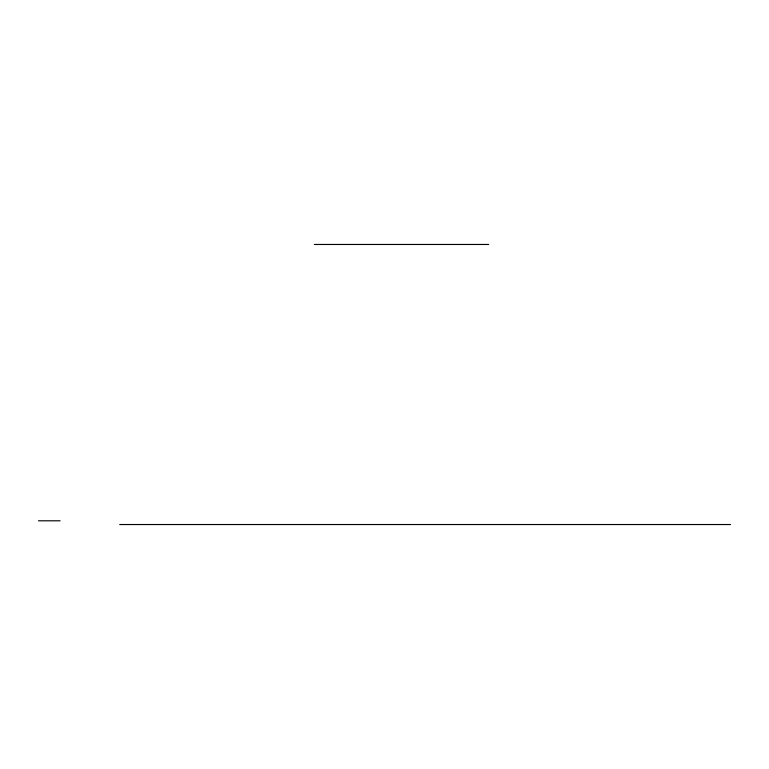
<?xml version="1.0" encoding="UTF-8"?>
<svg xmlns="http://www.w3.org/2000/svg" width="769" height="769" viewBox="0 0 769 769"><rect width="100%" height="100%" fill="white"/><g stroke="black" fill="none" stroke-linecap="round" stroke-linejoin="round"><path stroke-width="1.15" d="M314.358 244.465L488.7 244.465M38.45 520.805L60.107 520.805M119.695 524.535L730.55 524.535"/></g></svg>
